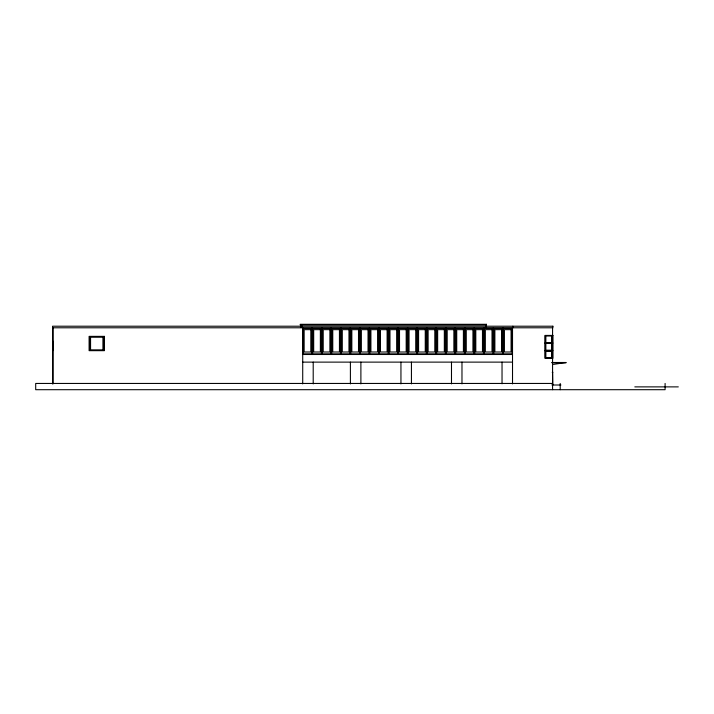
<?xml version="1.0" encoding="UTF-8"?>
<svg xmlns="http://www.w3.org/2000/svg" width="714" height="714" viewBox="0 0 714 714"><rect width="100%" height="100%" fill="white"/><g stroke="black" fill="none" stroke-linecap="round" stroke-linejoin="round"><path stroke-width="1.07" d="M300.844 327.101L300.844 324.924M553.511 364.372L566.024 362.489L551.922 362.489M52.863 341.14L52.863 350.672M544.943 343.05L552.886 343.05M544.943 350.672L552.886 350.672M302.718 354.492L512.518 354.492M302.718 362.123L512.518 362.123M551.922 362.801L566.024 362.801M552.574 371.869L552.814 385.007M552.217 372.289L552.814 372.289M552.574 383.445L35.7 383.445L35.7 389.701L665.1 389.701L665.1 383.445M552.217 384.694L552.814 384.694M552.011 385.007L560.936 385.007M634.808 386.881L678.3 386.881M560.204 383.445L560.204 389.701M552.574 327.788L552.574 389.701M512.839 326.209L512.839 327.788M512.518 327.788L512.518 383.918M502.986 327.788L502.986 354.492M502.031 362.123L502.031 383.811M493.445 327.788L493.445 354.492M485.788 324.924L485.788 327.101M483.913 327.788L483.913 354.492M474.373 327.788L474.373 354.492M464.841 327.788L464.841 354.492M461.976 362.123L461.976 383.918M455.3 327.788L455.3 354.492M451.489 362.123L451.489 383.918M445.768 327.788L445.768 354.492M436.227 327.788L436.227 354.492M426.695 327.788L426.695 354.492M417.154 327.788L417.154 354.492M411.434 362.123L411.434 383.918M407.623 327.788L407.623 354.492M400.947 362.123L400.947 383.918M398.082 327.788L398.082 354.492M388.55 327.788L388.55 354.492M379.009 327.788L379.009 354.492M369.477 327.788L369.477 354.492M360.891 362.123L360.891 383.918M359.936 327.788L359.936 354.492M350.404 327.788L350.404 354.492M350.404 362.123L350.404 383.918M340.864 327.788L340.864 354.492M331.332 327.788L331.332 354.492M321.791 327.788L321.791 354.492M313.205 362.123L313.205 383.918M312.259 327.788L312.259 354.492M302.718 327.788L302.718 383.918M302.406 326.209L302.406 327.788M52.863 327.788L52.854 383.909L52.863 327.788M486.412 324.299L300.219 324.299L300.219 324.924L486.412 324.924L486.412 324.299M552.895 326.209L52.55 326.209L52.55 327.788L552.895 327.788L552.895 326.209M311.777 328.404L303.2 328.404L303.2 353.876L311.777 353.876L311.777 328.404M321.318 328.404L312.732 328.404L312.732 353.876L321.318 353.876L321.318 328.404M330.85 328.404L322.273 328.404L322.273 353.876L330.85 353.876L330.85 328.404M340.391 328.404L331.805 328.404L331.805 353.876L340.391 353.876L340.391 328.404M349.922 328.404L341.346 328.404L341.346 353.876L349.922 353.876L349.922 328.404M359.463 328.404L350.877 328.404L350.877 353.876L359.463 353.876L359.463 328.404M368.995 328.404L360.418 328.404L360.418 353.876L368.995 353.876L368.995 328.404M378.536 328.404L369.95 328.404L369.95 353.876L378.536 353.876L378.536 328.404M388.068 328.404L379.491 328.404L379.491 353.876L388.068 353.876L388.068 328.404M397.609 328.404L389.023 328.404L389.023 353.876L397.609 353.876L397.609 328.404M407.141 328.404L398.564 328.404L398.564 353.876L407.141 353.876L407.141 328.404M416.681 328.404L408.096 328.404L408.096 353.876L416.681 353.876L416.681 328.404M426.213 328.404L417.636 328.404L417.636 353.876L426.213 353.876L426.213 328.404M435.754 328.404L427.168 328.404L427.168 353.876L435.754 353.876L435.754 328.404M445.286 328.404L436.709 328.404L436.709 353.876L445.286 353.876L445.286 328.404M454.827 328.404L446.241 328.404L446.241 353.876L454.827 353.876L454.827 328.404M464.359 328.404L455.782 328.404L455.782 353.876L464.359 353.876L464.359 328.404M473.9 328.404L465.314 328.404L465.314 353.876L473.9 353.876L473.9 328.404M483.432 328.404L474.855 328.404L474.855 353.876L483.432 353.876L483.432 328.404M492.972 328.404L484.387 328.404L484.387 353.876L492.972 353.876L492.972 328.404M502.504 328.404L493.927 328.404L493.927 353.876L502.504 353.876L502.504 328.404M512.045 328.404L503.459 328.404L503.459 353.876L512.045 353.876L512.045 328.404M310.822 329.654L304.146 329.654L304.146 352.002L310.822 352.002L310.822 329.654M320.363 329.654L313.687 329.654L313.687 352.002L320.363 352.002L320.363 329.654M329.895 329.654L323.219 329.654L323.219 352.002L329.895 352.002L329.895 329.654M339.436 329.654L332.76 329.654L332.76 352.002L339.436 352.002L339.436 329.654M348.967 329.654L342.292 329.654L342.292 352.002L348.967 352.002L348.967 329.654M358.508 329.654L351.832 329.654L351.832 352.002L358.508 352.002L358.508 329.654M368.04 329.654L361.364 329.654L361.364 352.002L368.04 352.002L368.04 329.654M377.581 329.654L370.905 329.654L370.905 352.002L377.581 352.002L377.581 329.654M387.113 329.654L380.437 329.654L380.437 352.002L387.113 352.002L387.113 329.654M396.654 329.654L389.978 329.654L389.978 352.002L396.654 352.002L396.654 329.654M406.186 329.654L399.51 329.654L399.51 352.002L406.186 352.002L406.186 329.654M415.726 329.654L409.051 329.654L409.051 352.002L415.726 352.002L415.726 329.654M425.258 329.654L418.582 329.654L418.582 352.002L425.258 352.002L425.258 329.654M434.799 329.654L428.123 329.654L428.123 352.002L434.799 352.002L434.799 329.654M444.331 329.654L437.655 329.654L437.655 352.002L444.331 352.002L444.331 329.654M453.872 329.654L447.196 329.654L447.196 352.002L453.872 352.002L453.872 329.654M463.404 329.654L456.728 329.654L456.728 352.002L463.404 352.002L463.404 329.654M472.945 329.654L466.269 329.654L466.269 352.002L472.945 352.002L472.945 329.654M482.477 329.654L475.801 329.654L475.801 352.002L482.477 352.002L482.477 329.654M492.017 329.654L485.341 329.654L485.341 352.002L492.017 352.002L492.017 329.654M501.549 329.654L494.873 329.654L494.873 352.002L501.549 352.002L501.549 329.654M511.09 329.654L504.414 329.654L504.414 352.002L511.09 352.002L511.09 329.654M552.886 335.419L544.943 335.419L544.943 358.303L552.886 358.303L552.886 335.419M552.118 335.625L545.398 335.625L545.398 342.836L552.118 342.836L552.118 335.625M551.663 335.839L545.853 335.839L545.853 342.622L551.663 342.622L551.663 335.839M104.387 336.365L89.107 336.365L89.107 350.672L104.387 350.672L104.387 336.365M103.664 336.687L89.83 336.687L89.83 350.36L103.664 350.36L103.664 336.687M102.932 337.008L90.562 337.008L90.562 350.038L102.932 350.038L102.932 337.008M552.118 343.255L545.398 343.255L545.398 350.467L552.118 350.467L552.118 343.255M551.663 343.47L545.853 343.47L545.853 350.253L551.663 350.253L551.663 343.47M552.118 350.886L545.398 350.886L545.398 358.089L552.118 358.089L552.118 350.886M551.663 351.101L545.853 351.101L545.853 357.884L551.663 357.884L551.663 351.101"/></g></svg>
